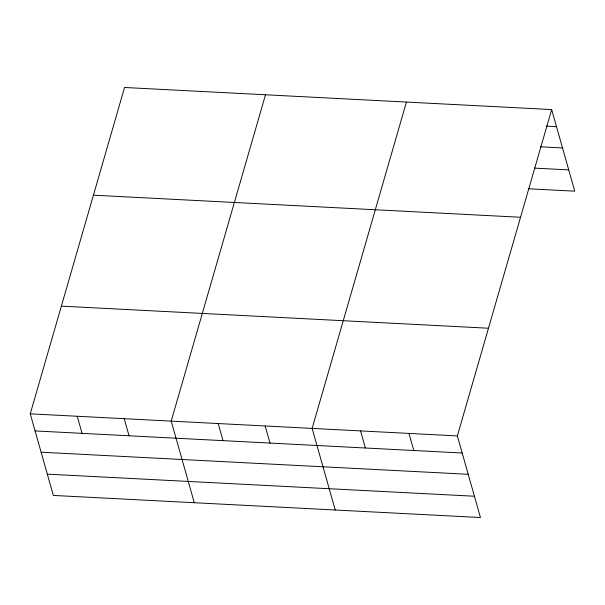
<?xml version="1.0" encoding="UTF-8"?>
<svg xmlns="http://www.w3.org/2000/svg" width="605" height="605" viewBox="0 0 605 605"><rect width="100%" height="100%" fill="white"/><g stroke="black" fill="none" stroke-linecap="round" stroke-linejoin="round"><path stroke-width="0.91" d="M551.662 109.573L457.357 435.918L480.453 517.517L53.338 495.427L30.25 413.828L124.547 87.483L551.662 109.573L574.75 191.172L528.203 188.768M265.497 94.773L171.2 421.118L194.288 502.717M406.439 102.064L312.142 428.408L335.23 510.007M546.255 126.135L556.494 126.664M540.182 146.796L562.521 147.953M534.283 168.107L568.723 169.884M93.427 195.181L520.542 217.263M61.37 306.138L488.477 328.22M30.25 413.828L457.357 435.918M35.09 430.926L462.197 453.009M41.11 452.215L468.225 474.297M47.319 474.146L474.426 496.229M408.957 433.414L413.79 450.506M360.55 430.911L365.39 448.002M265.164 425.973L269.996 443.072M218.178 423.545L223.018 440.644M124.214 418.69L129.054 435.781M77.236 416.255L82.068 433.354"/></g></svg>
